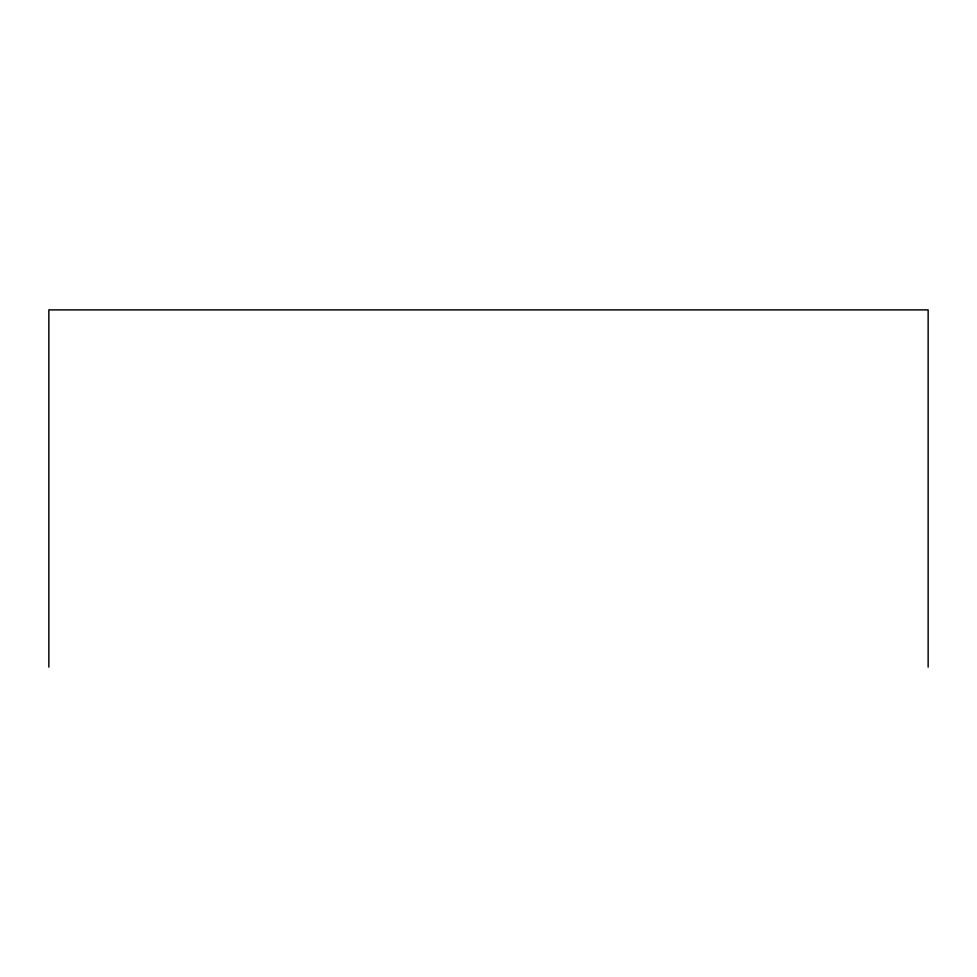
<?xml version="1.0" encoding="UTF-8"?>
<svg xmlns="http://www.w3.org/2000/svg" width="977" height="977" viewBox="0 0 977 977"><rect width="100%" height="100%" fill="white"/><g stroke="black" fill="none" stroke-linecap="round" stroke-linejoin="round"><path stroke-width="1.47" d="M928.15 667.108L928.15 309.892L48.85 309.892L48.85 667.108"/></g></svg>
